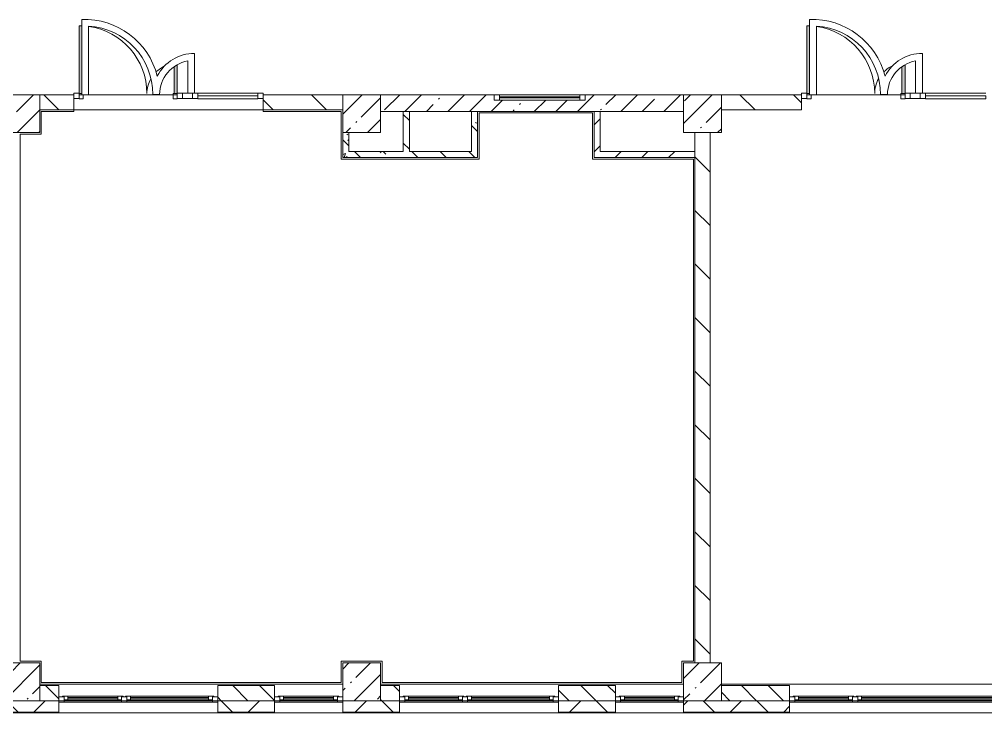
# Model space of a CAD drawing. Header units: millimetres. Extents: x -5507 to 191320, y -8553 to 29000.
# Drawn here: x 109980 to 122740, y -258 to 8895 of the extents above; entities that cross this region are included whole.
import ezdxf

# ---------------------------------------------------------------- set-up
doc = ezdxf.new("R2010")
doc.units = ezdxf.units.MM
for name, color, linetype, lineweight, true_color in [('A-DETL-GENF-6', 7, 'Continuous', 5, 0xaaaaaa), ('A-DOOR-1', 7, 'Continuous', 5, 0xaaaaaa), ('A-DOOR-2', 7, 'Continuous', 5, 0xe2e2e2), ('A-FLOR-2', 7, 'Continuous', 5, 0xaaaaaa), ('I-WALL-4', 7, 'Continuous', 5, 0x787878)]:
    doc.layers.add(name, color=color, linetype=linetype, lineweight=lineweight, true_color=true_color)
for name, color, linetype, lineweight in [('A-GLAZ-2', 7, 'Continuous', 5), ('A-GLAZ-CURT-1', 7, 'Continuous', 5), ('A-GLAZ-CWMG-1', 7, 'Continuous', 5), ('A-WALL', 7, 'Continuous', 9), ('A-WALL-4', 7, 'Continuous', 5), ('I-WALL-2', 7, 'Continuous', 5), ('S-COLS-2', 7, 'Continuous', 5)]:
    doc.layers.add(name, color=color, linetype=linetype, lineweight=lineweight)
pattern_1 = [(45, (62339.98059205906, 0), (-353.5533905932738, 353.5533905932738), []), (135, (62339.98059205906, 0), (-353.5533905932738, -353.5533905932737), [])]
pattern_2 = [(135, (62339.98059205906, 0), (-353.5533905932738, -353.5533905932737), [])]
pattern_3 = [(45, (62339.98059205906, 0), (-176.7766952966369, 176.7766952966369), [])]
pattern_4 = [(135, (62339.98059205906, 0), (-377.1707570849044, -377.1707570849044), [533.4, -88.9, 17.78, -88.9]), (135, (62339.98059205906, 376.936), (-377.1707570849044, -377.1707570849044), []), (49.99999999999999, (62339.98059205906, 0), (637.6445496317396, -55.7866012491894), [66.675, -733.425]), (355, (62339.98059205906, 0), (-123.3494052812125, 668.6992114200309), [53.34, -586.74]), (100.451, (62393.11759205906, -4.649), (514.2988465281414, 612.9079156658227), [56.665, -623.315]), (46.184, (62339.98059205906, 177.8), (948.7764464228744, -147.1496849238301), [100.012, -1100.137]), (96.63599999999998, (62419.04559205906, 165.538), (830.9090981729886, 865.9967942050081), [84.99799999999999, -934.9730000000001]), (351.184, (62339.98059205906, 177.8), (830.9176792580986, 865.9881767122087), [80.01, -880.11]), (21, (62428.88059205906, 133.35), (530.6506082914907, -357.9282728059785), [66.675, -733.425]), (326, (62428.88059205906, 133.35), (216.3079900246975, 644.6584867885285), [53.34, -586.74]), (71.45100000000001, (62473.10159205906, 103.523), (746.9595603724937, 286.7243132246218), [56.665, -623.315]), (37.50000000000001, (62339.98059205906, 0), (10.81053201150218, 295.9425806784625), [16.764, -562.864, 16.764, -578.866, -588.962]), (37.50000000000001, (62339.98059205906, 0), (10.81053201150218, 295.9425806784625), [-1175.258, 16.764, -572.198]), (7.499999999999999, (62339.98059205906, 0), (233.8691553773862, 350.6317535878175), [16.764, -322.834, 16.764, -549.529, -224.472]), (7.499999999999999, (62339.98059205906, 0), (233.8691553773862, 350.6317535878175), [-905.8910000000001, 16.764, -207.708]), (327.5, (62141.73359205906, 0), (474.5678190155741, -20.05130995225451), [16.764, -205.486, 16.764, -676.6560000000001, -920.115]), (327.5, (62141.73359205906, 0), (474.5678190155741, -20.05130995225451), [-915.67, 16.764, -903.3510000000001]), (317.5, (62052.83359205906, 0), (518.4521777352322, 88.99335749141707), [16.764, -272.161, 16.764, -443.7380000000001, -653.415]), (317.5, (62052.83359205906, 0), (518.4521777352322, 88.99335749141707), [-749.427, 16.764, -636.651])]

# ---------------------------------------------------------------- blocks, each defined once
blk = doc.blocks.new('BSC_Колонна _Прямоугольная - 500х500-V26-3_5_1_птичка')
at = {"layer": 'S-COLS-2'}
h = blk.add_hatch(dxfattribs=at)
h.set_pattern_fill('FP_43', color=256, style=0, pattern_type=2)
h.set_pattern_definition([(45, (-47660, -7650), (-285.1231318439457, 285.1231318439457), []), (45, (-47374.877, -7650), (-285.1231318439457, 285.1231318439457), [504.031, -100.806, 16.764, -84.042])])
h.paths.add_polyline_path([(250.0000000000645, -250.0000000000125), (250.0000000000645, 250.0000000000125), (-249.9999999999432, 250.0000000000125), (-249.9999999999432, -250.0000000000125), (-115.0255610798257, -250.0000000000125)])
for p, q in [((250.0000000000001, 250), (-250.0000000000001, 249.9999999999993)), ((-250.0000000000001, 249.9999999999993), (-249.9999999999954, -249.9999999999999)), ((249.9999999999998, -249.999999999992), (250.0000000000001, 250)), ((-249.9999999999954, -249.9999999999999), (249.9999999999998, -249.999999999992))]:
    blk.add_line(p, q, dxfattribs=at)
blk = doc.blocks.new('BSC_Колонна _Прямоугольная - 500х500-V27-3_5_1_птичка')
at = {"layer": 'S-COLS-2'}
h = blk.add_hatch(dxfattribs=at)
h.set_pattern_fill('FP_44', color=256, style=0, pattern_type=2)
h.set_pattern_definition([(45, (-52160, -7650), (-285.1231318439457, 285.1231318439457), []), (45, (-51874.877, -7650), (-285.1231318439457, 285.1231318439457), [504.031, -100.806, 16.764, -84.042])])
h.paths.add_polyline_path([(250.0000000000818, -250.0000000000125), (250.0000000000818, 250.0000000000125), (-249.9999999999432, 250.0000000000125), (-249.9999999999258, -250.0000000000125)])
for p, q in [((250.0000000000001, 250), (-250.0000000000001, 249.9999999999993)), ((-250.0000000000001, 249.9999999999993), (-249.9999999999954, -249.9999999999999)), ((249.9999999999998, -249.999999999992), (250.0000000000001, 250)), ((-249.9999999999954, -249.9999999999999), (249.9999999999998, -249.999999999992))]:
    blk.add_line(p, q, dxfattribs=at)
blk = doc.blocks.new('BSC_Колонна _Прямоугольная - 500х500-V33-3_5_1_птичка')
at = {"layer": 'S-COLS-2'}
h = blk.add_hatch(dxfattribs=at)
h.set_pattern_fill('FP_50', color=256, style=0, pattern_type=2)
h.set_pattern_definition([(45, (-47660, -150), (-285.1231318439457, 285.1231318439457), []), (45, (-47374.877, -150), (-285.1231318439457, 285.1231318439457), [504.031, -100.806, 16.764, -84.042])])
h.paths.add_polyline_path([(-249.9999999999432, -250.0000000000125), (250.0000000000471, -250.0000000000125), (250.0000000000471, 250.0000000000125), (-249.9999999999432, 250.0000000000125)])
for p, q in [((250.0000000000001, 250), (-250.0000000000001, 249.9999999999993)), ((-250.0000000000001, 249.9999999999993), (-249.9999999999954, -249.9999999999999)), ((249.9999999999998, -249.999999999992), (250.0000000000001, 250)), ((-249.9999999999954, -249.9999999999999), (249.9999999999998, -249.999999999992))]:
    blk.add_line(p, q, dxfattribs=at)
blk = doc.blocks.new('BSC_Колонна _Прямоугольная - 500х500-V34-3_5_1_птичка')
at = {"layer": 'S-COLS-2'}
h = blk.add_hatch(dxfattribs=at)
h.set_pattern_fill('FP_51', color=256, style=0, pattern_type=2)
h.set_pattern_definition([(45, (-52160, -150), (-285.1231318439457, 285.1231318439457), []), (45, (-51874.877, -150), (-285.1231318439457, 285.1231318439457), [504.031, -100.806, 16.764, -84.042])])
h.paths.add_polyline_path([(-249.9999999999258, -250.0000000000471), (250.0000000000818, -250.0000000000471), (250.0000000000818, 249.9999999999778), (-249.9999999999432, 249.9999999999778)])
for p, q in [((250.0000000000001, 250), (-250.0000000000001, 249.9999999999993)), ((-250.0000000000001, 249.9999999999993), (-249.9999999999954, -249.9999999999999)), ((249.9999999999998, -249.999999999992), (250.0000000000001, 250)), ((-249.9999999999954, -249.9999999999999), (249.9999999999998, -249.999999999992))]:
    blk.add_line(p, q, dxfattribs=at)
blk = doc.blocks.new('BSC_Колонна _Прямоугольная - 500х500-V47-3_5_1_птичка')
at = {"layer": 'S-COLS-2'}
h = blk.add_hatch(dxfattribs=at)
h.set_pattern_fill('FP_73', color=256, style=0, pattern_type=2)
h.set_pattern_definition([(45, (-56660, -150), (-285.1231318439457, 285.1231318439457), []), (45, (-56374.877, -150), (-285.1231318439457, 285.1231318439457), [504.031, -100.806, 16.764, -84.042])])
h.paths.add_polyline_path([(-249.9999999999258, -250.0000000000125), (250.0000000000645, -250.0000000000125), (250.0000000000645, 250.0000000000125), (-249.9999999999432, 250.0000000000125), (-249.9999999999432, 81.22104878600248)])
for p, q in [((250.0000000000001, 250), (-250.0000000000001, 249.9999999999993)), ((-250.0000000000001, 249.9999999999993), (-249.9999999999954, -249.9999999999999)), ((249.9999999999998, -249.999999999992), (250.0000000000001, 250)), ((-249.9999999999954, -249.9999999999999), (249.9999999999998, -249.999999999992))]:
    blk.add_line(p, q, dxfattribs=at)
blk = doc.blocks.new('BSC_Колонна _Прямоугольная - 500х500-V48-3_5_1_птичка')
at = {"layer": 'S-COLS-2'}
h = blk.add_hatch(dxfattribs=at)
h.set_pattern_fill('FP_74', color=256, style=0, pattern_type=2)
h.set_pattern_definition([(45, (-56660, -7650), (-285.1231318439457, 285.1231318439457), []), (45, (-56374.877, -7650), (-285.1231318439457, 285.1231318439457), [504.031, -100.806, 16.764, -84.042])])
h.paths.add_polyline_path([(-249.9999999999258, -250.0000000000125), (250.0000000000645, -250.0000000000125), (250.0000000000645, 249.9999999999778), (-249.9999999999432, 249.9999999999778)])
for p, q in [((250.0000000000001, 250), (-250.0000000000001, 249.9999999999993)), ((-250.0000000000001, 249.9999999999993), (-249.9999999999954, -249.9999999999999)), ((249.9999999999998, -249.999999999992), (250.0000000000001, 250)), ((-249.9999999999954, -249.9999999999999), (249.9999999999998, -249.999999999992))]:
    blk.add_line(p, q, dxfattribs=at)
blk = doc.blocks.new('120_Окно_СКБ_2Ст - 120_Окно_СКБ_2Ст 3100х2500 _мал_створка слева_ 2-22446355-3_5_1_птичка')
at = {"layer": 'A-GLAZ-2'}
for p, q in [((-1550.000000000005, -126.9999999999662), (-1550.000000000005, -56.99999999995605)), ((-1550.000000000005, -56.99999999995605), (-1479.999999999972, -56.99999999995618)), ((1549.999999999991, -56.99999999996092), (-1550.000000000006, -56.99999999995591)), ((-1479.999999999972, -126.9999999999663), (-1550.000000000005, -126.9999999999662)), ((-1549.999963410384, -126.999999999966), (-1499.999999999979, -126.9999999999661)), ((-1479.999999999979, -126.9999999999675), (-1499.999999999976, -126.9999999999675)), ((-1499.999999999976, -126.9999999999675), (-1499.999999999976, -136.999999999968)), ((-1479.999999999972, -56.99999999995618), (-1479.999999999972, -126.9999999999663)), ((650.0000000000198, -86.99999999997189), (-1479.999999999978, -86.99999999996503)), ((-1479.999999999978, -86.99999999996503), (-1479.999999999979, -126.9999999999675)), ((-1429.999999999976, -136.9999999999591), (-1429.999999999973, -86.9999999999651)), ((-1429.999999999974, -106.9999999999631), (600.0000000000288, -106.9999999999696)), ((600.0000000000288, -116.9999999999696), (-1429.999999999975, -116.999999999963)), ((600.0000000000285, -136.9999999999746), (600.0000000000284, -86.99999999997173)), ((650.0000000000249, -126.9999999999697), (650.0000000000249, -56.99999999995956)), ((650.0000000000249, -56.99999999995956), (720.0000000000246, -56.9999999999597)), ((650.0000000000196, -126.9999999999744), (650.0000000000198, -86.99999999997189)), ((720.0000000000246, -126.9999999999698), (650.0000000000249, -126.9999999999697)), ((670.0000000000283, -126.9999999999745), (650.0000000000196, -126.9999999999744)), ((670.0000000000101, -126.9999999999696), (700.000000000026, -126.9999999999697)), ((670.0000000000283, -136.999999999975), (670.0000000000283, -126.9999999999745)), ((720.0000000000267, -126.9999999999724), (700.0000000000305, -126.9999999999723)), ((700.0000000000305, -126.9999999999723), (700.0000000000305, -136.9999999999729)), ((720.0000000000246, -56.9999999999597), (720.0000000000246, -126.9999999999698)), ((1480.000000000027, -86.99999999997233), (720.000000000027, -86.9999999999699)), ((720.000000000027, -86.9999999999699), (720.0000000000267, -126.9999999999724)), ((770.0000000000308, -136.9999999999731), (770.0000000000314, -86.99999999997003)), ((770.0000000000313, -106.9999999999679), (1430.000000000035, -106.99999999997)), ((1430.000000000035, -116.9999999999699), (770.0000000000313, -116.9999999999678)), ((1430.000000000035, -136.9999999999752), (1430.000000000035, -86.99999999997216)), ((1480.00000000004, -126.9999999999711), (1480.00000000004, -56.99999999996092)), ((1480.00000000004, -56.99999999996092), (1549.999999999991, -56.99999999996106)), ((1480.000000000026, -126.9999999999748), (1480.000000000027, -86.99999999997233)), ((1549.999999999991, -126.9999999999712), (1480.00000000004, -126.9999999999711)), ((1500.000000000035, -126.9999999999749), (1480.000000000026, -126.9999999999748)), ((1500.000000000028, -126.9999999999709), (1549.999999999991, -126.999999999971)), ((1500.000000000035, -136.9999999999754), (1500.000000000035, -126.9999999999749)), ((1549.999999999991, -56.99999999996106), (1549.999999999991, -126.9999999999712)), ((-1499.999999999976, -136.999999999968), (670.0000000000283, -136.999999999975)), ((670.0000000000284, -136.9999999999753), (-1499.999999999976, -136.9999999999579)), ((700.0000000000305, -136.9999999999729), (1500.000000000035, -136.9999999999754)), ((1500.000000000035, -136.9999999999754), (700.0000000000304, -136.9999999999729))]:
    blk.add_line(p, q, dxfattribs=at)
blk = doc.blocks.new('120_Окно_СКБ_1Ст - 120_Окно_СКБ_1Ст 900х2500_h_-V58-3_5_1_птичка')
at = {"layer": 'A-GLAZ-2'}
for p, q in [((-450.0000000000072, -126.9999999999679), (-450.0000000000072, -56.9999999999578)), ((-450.0000000000072, -56.9999999999578), (-379.9999999999655, -56.99999999995794)), ((449.999999999992, -56.99999999995914), (-450.0000000000076, -56.99999999995769)), ((-379.9999999999655, -126.9999999999681), (-450.0000000000072, -126.9999999999679)), ((-449.999952348654, -126.9999999999679), (-400.0000000000016, -126.999999999968)), ((-380.0000000000108, -126.9999999999688), (-400.000000000007, -126.9999999999688)), ((-400.000000000007, -126.9999999999688), (-400.000000000007, -136.9999999999693)), ((-379.9999999999655, -56.99999999995794), (-379.9999999999655, -126.9999999999681)), ((379.999999999989, -86.99999999996878), (-380.0000000000107, -86.99999999996635)), ((-380.0000000000107, -86.99999999996635), (-380.0000000000108, -126.9999999999688)), ((-330.0000000000068, -136.9999999999696), (-330.0000000000063, -86.9999999999665)), ((-330.0000000000065, -106.9999999999643), (329.9999999999974, -106.9999999999664)), ((329.9999999999974, -116.9999999999664), (-330.0000000000065, -116.9999999999643)), ((329.9999999999974, -136.9999999999717), (329.9999999999976, -86.99999999996864)), ((380.000000000048, -126.9999999999693), (380.000000000048, -56.99999999995916)), ((380.000000000048, -56.99999999995916), (449.9999999999924, -56.99999999995929)), ((379.9999999999889, -126.9999999999713), (379.999999999989, -86.99999999996878)), ((449.9999999999924, -126.9999999999694), (380.000000000048, -126.9999999999693)), ((399.999999999997, -126.9999999999714), (379.9999999999889, -126.9999999999713)), ((400.0000000000073, -126.9999999999692), (449.999999999992, -126.9999999999693)), ((399.999999999997, -136.9999999999719), (399.999999999997, -126.9999999999714)), ((449.9999999999924, -56.99999999995929), (449.9999999999924, -126.9999999999694)), ((-400.000000000007, -136.9999999999693), (399.999999999997, -136.9999999999719)), ((399.999999999997, -136.9999999999719), (-400.000000000007, -136.9999999999693))]:
    blk.add_line(p, q, dxfattribs=at)
blk = doc.blocks.new('120_Окно_СКБ_2Ст - 120_Окно_СКБ_2Ст 2100х2400 _мал створка справа_-V55-3_5_1_птичка')
at = {"layer": 'A-GLAZ-2'}
for p, q in [((-1050.000000000006, -126.999999999967), (-1050.000000000006, -56.99999999995686)), ((-1050.000000000006, -56.99999999995686), (-979.999999999972, -56.99999999995699)), ((1049.999999999991, -56.9999999999601), (-1050.000000000006, -56.99999999995672)), ((-979.999999999972, -126.9999999999671), (-1050.000000000006, -126.999999999967)), ((-1050.000000000006, -126.9999999999668), (-999.9999999999792, -126.9999999999669)), ((-979.9999999999797, -126.9999999999675), (-999.9999999999761, -126.9999999999674)), ((-999.9999999999761, -126.9999999999674), (-999.9999999999762, -136.9999999999679)), ((-979.999999999972, -56.99999999995699), (-979.999999999972, -126.9999999999671)), ((150.0000000000198, -86.99999999996864), (-979.9999999999795, -86.999999999965)), ((-979.9999999999795, -86.999999999965), (-979.9999999999797, -126.9999999999675)), ((-929.9999999999758, -136.9999999999682), (-929.9999999999752, -86.99999999996517)), ((-929.9999999999753, -106.999999999963), (100.0000000000284, -106.9999999999663)), ((100.0000000000283, -116.9999999999663), (-929.9999999999757, -116.9999999999629)), ((100.0000000000283, -136.9999999999715), (100.0000000000284, -86.99999999996848)), ((150.0000000000245, -126.999999999969), (150.0000000000245, -56.99999999995882)), ((150.0000000000245, -56.99999999995882), (220.0000000000244, -56.99999999995889)), ((150.0000000000196, -126.9999999999712), (150.0000000000198, -86.99999999996864)), ((220.0000000000244, -126.999999999969), (150.0000000000245, -126.999999999969)), ((170.0000000000281, -126.9999999999712), (150.0000000000196, -126.9999999999712)), ((170.0000000000304, -126.9999999999688), (200.0000000000252, -126.9999999999688)), ((170.0000000000281, -136.9999999999717), (170.0000000000281, -126.9999999999712)), ((220.0000000000265, -126.9999999999708), (200.0000000000303, -126.9999999999707)), ((200.0000000000303, -126.9999999999707), (200.0000000000302, -136.9999999999712)), ((220.0000000000244, -56.99999999995889), (220.0000000000244, -126.999999999969)), ((980.0000000000263, -86.99999999997071), (220.0000000000266, -86.99999999996828)), ((220.0000000000266, -86.99999999996828), (220.0000000000265, -126.9999999999708)), ((270.0000000000305, -136.9999999999715), (270.000000000031, -86.99999999996842)), ((270.0000000000308, -106.9999999999662), (930.0000000000348, -106.9999999999684)), ((930.0000000000348, -116.9999999999683), (270.0000000000308, -116.9999999999662)), ((930.0000000000348, -136.9999999999736), (930.0000000000349, -86.99999999997056)), ((980.0000000000405, -126.9999999999702), (980.0000000000405, -56.9999999999601)), ((980.0000000000405, -56.9999999999601), (1049.999999999992, -56.99999999996024)), ((980.0000000000261, -126.9999999999732), (980.0000000000263, -86.99999999997071)), ((1049.999999999992, -126.9999999999704), (980.0000000000405, -126.9999999999702)), ((1000.000000000034, -126.9999999999733), (980.0000000000261, -126.9999999999732)), ((1000.000000000028, -126.9999999999701), (1049.999999999991, -126.9999999999702)), ((1000.000000000034, -136.9999999999738), (1000.000000000034, -126.9999999999733)), ((1049.999999999992, -56.99999999996024), (1049.999999999992, -126.9999999999704)), ((-999.9999999999761, -136.9999999999679), (170.0000000000281, -136.9999999999717)), ((170.0000000000281, -136.9999999999718), (-999.9999999999761, -136.999999999968)), ((200.0000000000302, -136.9999999999712), (1000.000000000034, -136.9999999999738)), ((1000.000000000034, -136.9999999999738), (200.0000000000302, -136.9999999999712))]:
    blk.add_line(p, q, dxfattribs=at)
blk = doc.blocks.new('120_Окно_СКБ_1Ст - 120_Окно_СКБ_1Ст 900х2500_h_-V105-3_5_1_птичка')
at = {"layer": 'A-GLAZ-2'}
for p, q in [((-450.0000000000072, -126.9999999999679), (-450.0000000000072, -56.9999999999578)), ((-450.0000000000072, -56.9999999999578), (-379.9999999999655, -56.99999999995794)), ((449.999999999992, -56.99999999995914), (-450.0000000000076, -56.99999999995769)), ((-379.9999999999655, -126.9999999999681), (-450.0000000000072, -126.9999999999679)), ((-449.9999634102161, -126.9999999999679), (-400.0000000000023, -126.999999999968)), ((-380.0000000000108, -126.9999999999688), (-400.000000000007, -126.9999999999688)), ((-400.000000000007, -126.9999999999688), (-400.000000000007, -136.9999999999693)), ((-379.9999999999655, -56.99999999995794), (-379.9999999999655, -126.9999999999681)), ((379.999999999989, -86.99999999996878), (-380.0000000000107, -86.99999999996635)), ((-380.0000000000107, -86.99999999996635), (-380.0000000000108, -126.9999999999688)), ((-330.0000000000068, -136.9999999999696), (-330.0000000000063, -86.9999999999665)), ((-330.0000000000065, -106.9999999999643), (329.9999999999974, -106.9999999999664)), ((329.9999999999974, -116.9999999999664), (-330.0000000000065, -116.9999999999643)), ((329.9999999999974, -136.9999999999717), (329.9999999999976, -86.99999999996864)), ((380.000000000048, -126.9999999999693), (380.000000000048, -56.99999999995916)), ((380.000000000048, -56.99999999995916), (449.9999999999924, -56.99999999995929)), ((379.9999999999889, -126.9999999999713), (379.999999999989, -86.99999999996878)), ((449.9999999999924, -126.9999999999694), (380.000000000048, -126.9999999999693)), ((399.999999999997, -126.9999999999714), (379.9999999999889, -126.9999999999713)), ((399.9999999999974, -126.9999999999692), (449.999999999992, -126.9999999999693)), ((399.999999999997, -136.9999999999719), (399.999999999997, -126.9999999999714)), ((449.9999999999924, -56.99999999995929), (449.9999999999924, -126.9999999999694)), ((-400.000000000007, -136.9999999999693), (399.999999999997, -136.9999999999719)), ((399.999999999997, -136.9999999999719), (-400.000000000007, -136.9999999999693))]:
    blk.add_line(p, q, dxfattribs=at)
blk = doc.blocks.new('Прямоугольный импост - 50 x 70 мм-V159-3_5_1_птичка')
at = {"layer": 'A-GLAZ-CWMG-1'}
for p, q in [((-70.0000000000014, 34.99999999999962), (0, 34.99999999999962)), ((-70.0000000000014, -34.99999999999962), (-70.0000000000014, 34.99999999999962)), ((0, 34.99999999999962), (0, -34.99999999999962)), ((0, -34.99999999999962), (-70.0000000000014, -34.99999999999962))]:
    blk.add_line(p, q, dxfattribs=at)
blk = doc.blocks.new('Дверь_Витражная_остекление_ - ДВН_ДАО_Главный вход_1200 в свету-V160-3_5_1_птичка')
at = {"layer": 'A-DOOR-2'}
for points in [[(-647.4999999999308, 30.00000000002783), (-613.4883955160448, 35.00000000000937), (-613.4883955160448, 924.9999999999803), (-647.499999999948, 921.751879755593), (-647.499999999948, 35.00000000000937)], [(607.5000000000438, 29.99999999999318), (647.5000000000347, 35.00000000000937), (647.5000000000347, 410.4748570641116), (607.5000000000265, 378.3769550022236), (607.5000000000265, 35.00000000000937)]]:
    blk.add_hatch(color=256, dxfattribs=at).paths.add_polyline_path(points)
at = {"layer": 'A-DETL-GENF-6'}
for p, q in [((-613.4883955160933, 924.9999999999727), (-647.4999999999917, 924.9999999999728)), ((-647.4999999999917, 924.9999999999728), (-647.4999999999932, 34.99999999997566)), ((607.4999999999853, 385.0520140507762), (607.499999999986, 29.99999999999379)), ((647.499999999986, 35.00000000001766), (647.4999999999853, 410.4748570641235)), ((-647.4999999999932, 29.99999999999403), (-613.4883955160842, 29.99999999999397)), ((-613.488395516089, 29.99999999999399), (-647.499999999993, 29.99999999999397)), ((-592.499999999993, -40.000000000006), (-592.499999999993, 14.99999999904104)), ((592.499999999986, -40.00000000000602), (592.499999999986, 29.99999999999399)), ((592.499999999986, 29.99999999999398), (647.499999999986, 29.99999999999398)), ((607.499999999986, 29.99999999999376), (647.499999999986, 29.99999999999384)), ((-647.499999999993, -40.00000000000602), (-592.4999999999928, -40.000000000006)), ((647.499999999986, -40.00000000000602), (592.499999999986, -40.00000000000602))]:
    blk.add_line(p, q, dxfattribs=at)
at = {"layer": 'A-DOOR-1'}
for p, q in [((-647.4999999999898, 924.9999999999732), (-647.499999999993, 34.9999999999758)), ((647.4999999999848, 410.4748570641238), (647.499999999986, 35.00000000001776))]:
    blk.add_line(p, q, dxfattribs=at)
for centre, radius, start, end in [((-647.4999999999931, 29.99999999999402), 894.9999999999797, 87.78642507887452, 89.99999999999984), ((-647.4999999999931, 29.99999999999402), 894.9999999999791, 359.9999999999996, 81.92896125367899), ((647.4999999999861, 29.99999999999401), 400.0000000000003, 117.1205729378503, 134.5388547823205), ((647.4999999999861, 29.99999999999401), 400.0000000000005, 151.2129731264959, 179.9999999999997)]:
    blk.add_arc(centre, radius, start, end, dxfattribs=at)
blk = doc.blocks.new('Системная панель - Стемалит - 40мм-V161-3_5_1_птичка')
at = {"layer": 'A-GLAZ-CURT-1'}
for p, q in [((65.00000000000254, 34.99999999999962), (-65.00000000000254, 34.99999999999962)), ((-65.00000000000254, 34.99999999999962), (-65.00000000000254, -34.99999999999962)), ((65.00000000000254, -34.99999999999962), (65.00000000000254, 34.99999999999962)), ((-65.00000000000254, -34.99999999999962), (65.00000000000254, -34.99999999999962))]:
    blk.add_line(p, q, dxfattribs=at)
blk = doc.blocks.new('Прямоугольный импост - 50 x 70 мм-V162-3_5_1_птичка')
at = {"layer": 'A-GLAZ-CWMG-1'}
for p, q in [((-35.0000000000007, 34.99999999999962), (35.0000000000007, 34.99999999999962)), ((-35.0000000000007, -34.99999999999962), (-35.0000000000007, 34.99999999999962)), ((35.0000000000007, 34.99999999999962), (35.0000000000007, -34.99999999999962)), ((35.0000000000007, -34.99999999999962), (-35.0000000000007, -34.99999999999962))]:
    blk.add_line(p, q, dxfattribs=at)
blk = doc.blocks.new('Прямоугольный импост - 50 x 70 мм-V163-3_5_1_птичка')
at = {"layer": 'A-GLAZ-CWMG-1'}
for p, q in [((0, 34.99999999999962), (-70.0000000000014, 34.99999999999962)), ((-70.0000000000014, 34.99999999999962), (-70.0000000000014, -34.99999999999962)), ((0, -34.99999999999962), (0, 34.99999999999962)), ((-70.0000000000014, -34.99999999999962), (0, -34.99999999999962))]:
    blk.add_line(p, q, dxfattribs=at)
blk = doc.blocks.new('Системная панель - Стекло - 40мм-V167-3_5_1_птичка')
at = {"layer": 'A-GLAZ-CURT-1'}
for p, q in [((397.5000000000049, 0), (-397.5000000000049, 0)), ((-397.5000000000049, 0), (-397.5000000000049, -39.99999999999957)), ((397.5000000000049, -39.99999999999957), (397.5000000000049, 0)), ((-397.5000000000049, -39.99999999999957), (397.5000000000049, -39.99999999999957))]:
    blk.add_line(p, q, dxfattribs=at)
blk = doc.blocks.new('Прямоугольный импост - 50 x 70 мм-V165-3_5_1_птичка')
at = {"layer": 'A-GLAZ-CWMG-1'}
for p, q in [((-35.0000000000007, 34.99999999999962), (35.0000000000007, 34.99999999999962)), ((-35.0000000000007, -34.99999999999962), (-35.0000000000007, 34.99999999999962)), ((35.0000000000007, 34.99999999999962), (35.0000000000007, -34.99999999999962)), ((35.0000000000007, -34.99999999999962), (-35.0000000000007, -34.99999999999962))]:
    blk.add_line(p, q, dxfattribs=at)
blk = doc.blocks.new('Прямоугольный импост - 50 x 70 мм-V166-3_5_1_птичка')
at = {"layer": 'A-GLAZ-CWMG-1'}
blk.add_line((42059.99998117722, 7920.00000533465), (41264.99998117721, 7920.000005334658), dxfattribs=at)
blk = doc.blocks.new('Дверь_Витражная_остекление_ - ДВН_ДАО_Главный вход_1200 в свету-V168-3_5_1_птичка')
at = {"layer": 'A-DOOR-2'}
for points in [[(-647.4999999999135, 29.99999999999318), (-613.4883955160102, 35.00000000000937), (-613.4883955160102, 924.9999999999457), (-647.4999999998961, 921.0285123780409), (-647.4999999999308, 35.00000000000937)], [(607.5000000000784, 29.99999999995853), (647.5000000000693, 34.99999999997472), (647.5000000000693, 409.7514896865595), (607.5000000000612, 377.6535876246715), (607.5000000000612, 34.99999999997472)]]:
    blk.add_hatch(color=256, dxfattribs=at).paths.add_polyline_path(points)
at = {"layer": 'A-DETL-GENF-6'}
for p, q in [((-613.4883955160933, 924.9999999999727), (-647.4999999999917, 924.9999999999728)), ((-647.4999999999917, 924.9999999999728), (-647.4999999999932, 35.00000000001803)), ((607.4999999999853, 384.3286466732515), (607.499999999986, 29.99999999999379)), ((647.499999999986, 35.00000000001766), (647.4999999999853, 409.7514896865987)), ((-647.4999999999932, 29.99999999999403), (-613.4883955160736, 29.99999999999397)), ((-613.4883955160784, 29.99999999999399), (-647.499999999993, 29.99999999999397)), ((-592.499999999993, -40.000000000006), (-592.499999999993, 14.27663262147435)), ((592.499999999986, -40.00000000000602), (592.499999999986, 29.99999999999399)), ((592.499999999986, 29.99999999999398), (647.499999999986, 29.99999999999398)), ((607.499999999986, 29.99999999999376), (647.499999999986, 29.99999999999384)), ((-647.499999999993, -40.00000000000602), (-592.4999999999928, -40.000000000006)), ((647.499999999986, -40.00000000000602), (592.499999999986, -40.00000000000602))]:
    blk.add_line(p, q, dxfattribs=at)
at = {"layer": 'A-DOOR-1'}
for p, q in [((-647.4999999999898, 924.9999999999732), (-647.499999999993, 35.00000000001817)), ((647.4999999999848, 409.7514896865991), (647.499999999986, 35.00000000001776))]:
    blk.add_line(p, q, dxfattribs=at)
for centre, radius, start, end in [((-647.4999999999931, 29.99999999999402), 894.9999999999797, 87.78642507887444, 89.99999999999984), ((-647.4999999999931, 29.99999999999402), 894.9999999999791, 359.9999999999996, 81.92896125367866), ((647.4999999999861, 29.99999999999401), 400.0000000000005, 116.900861470392, 134.5716358947015), ((647.4999999999861, 29.99999999999401), 400.0000000000005, 151.2391021069188, 179.9999999999997)]:
    blk.add_arc(centre, radius, start, end, dxfattribs=at)
blk = doc.blocks.new('Системная панель - Стекло - 40мм-V169-3_5_1_птичка')
at = {"layer": 'A-GLAZ-CURT-1'}
h = blk.add_hatch(dxfattribs=at)
h.set_pattern_fill('FP_153', color=256, style=0, pattern_type=2)
h.set_pattern_definition([(45, (-60502.5, -7385.723000000001), (-1414.213562373095, 1414.213562373095), [1000, -3000]), (45, (-61502.5, -7885.723000000001), (-1414.213562373095, 1414.213562373095), [3000, -1000]), (45, (-59502.5, -8385.723), (-1414.213562373095, 1414.213562373095), [1000, -3000])])
h.paths.add_polyline_path([(397.5000000001089, -39.99999999999091), (397.5000000001089, 3.465174813754857e-11), (-397.4999999999183, 0), (-397.4999999999183, -39.99999999999091), (-339.122520196342, -39.99999999999091)])
for p, q in [((397.5000000000049, 0), (-397.5000000000049, 0)), ((-397.5000000000049, 0), (-397.5000000000049, -39.99999999999957)), ((397.5000000000049, -39.99999999999957), (397.5000000000049, 0)), ((-397.5000000000049, -39.99999999999957), (397.5000000000049, -39.99999999999957))]:
    blk.add_line(p, q, dxfattribs=at)
blk = doc.blocks.new('120_Окно_СКБ_1Ст - 120_Окно_СКБ_1Ст 400х1200 EI30-V172-3_5_1_птичка')
at = {"layer": 'A-GLAZ-2'}
for p, q in [((-600.0000000000073, 40.00000000095767), (-600.0000000000073, 110.0000000009678)), ((-600.0000000000073, 110.0000000009678), (-529.9999999999654, 110.0000000009677)), ((599.9999999999919, 110.000000000966), (-600.0000000000076, 110.0000000009679)), ((-529.9999999999654, 40.00000000095757), (-600.0000000000073, 40.00000000095767)), ((-600.0000000000076, 40.00000000095777), (599.9999999999919, 40.00000000095583)), ((-529.9999999999654, 110.0000000009677), (-529.9999999999654, 40.00000000095757)), ((529.9999999999892, 80.00000000095692), (-530.0000000000099, 80.00000000096034)), ((529.9999999999892, 70.00000000095696), (-530.0000000000099, 70.00000000096038)), ((530.0000000000479, 40.00000000095588), (530.0000000000479, 110.000000000966)), ((530.0000000000479, 110.000000000966), (599.9999999999923, 110.0000000009659)), ((599.9999999999923, 40.00000000095577), (530.0000000000479, 40.00000000095588)), ((599.9999999999923, 110.0000000009659), (599.9999999999923, 40.00000000095577))]:
    blk.add_line(p, q, dxfattribs=at)

msp = doc.modelspace()

# ---------------------------------------------------------------- hatches: boundary and pattern name
at = {"layer": 'A-WALL-4'}
h = msp.add_hatch(dxfattribs=at)
h.set_pattern_fill('FP_64', color=256, style=0, pattern_type=2)
h.set_pattern_definition([(135, (62339.98059205906, 0), (-176.7766952966369, -176.7766952966369), [])])
h.paths.add_polyline_path([(127596.4671173439, -100.0000000018485), (127749.9805732364, -100.0000000018485), (127749.9805732364, 99.99999999814072), (127499.9805740637, 99.99999999814072), (127499.9805740637, -100.0000000018485)])
h.paths.add_polyline_path([(120149.980609826, -100.0000000018485), (120149.980609826, 99.99999999817537), (119249.9805732363, 99.99999999817537), (119249.9805732363, -100.0000000018485)])
h.paths.add_polyline_path([(123749.9805732364, -100.0000000018485), (123949.9806098261, -100.0000000018485), (123949.9806098261, 99.99999999817537), (123749.9805732364, 99.99999999817537), (123749.9805732364, 42.85713240110672)])
h.paths.add_polyline_path([(126049.980609826, -100.0000000018485), (126599.9805740637, -100.0000000018485), (126599.9805740637, 99.99999999814072), (126049.980609826, 99.99999999814072)])
h.paths.add_polyline_path([(113349.9806098261, -100.0000000018138), (113349.9806098261, 99.99999999817537), (112599.9806075135, 99.99999999817537), (112599.9806075135, -100.0000000018138)])
h.paths.add_polyline_path([(110249.9805705678, -100.0000000018138), (110499.9806075134, -100.0000000018138), (110499.9806075134, 99.99999999821003), (110249.9805705678, 99.99999999821003), (110249.9805705678, 5.66035737233251)])
h.paths.add_polyline_path([(106156.2157041784, -100.0000000018138), (106649.9805884503, -100.0000000018138), (106649.9805884503, 99.99999999821003), (105749.9805732363, 99.99999999821003), (105749.9805732363, -100.0000000018138)])
h.paths.add_polyline_path([(114749.9805732363, -100.0000000018138), (114999.9806208877, -100.0000000018138), (114999.9806208877, 99.99999999817537), (114749.9805732363, 99.99999999817537), (114749.9805732363, 33.33332160776327)])
h.paths.add_polyline_path([(117099.9806208877, -100.0000000018138), (117849.9806208877, -100.0000000018138), (117849.9806208877, 99.99999999817537), (117099.9806208877, 99.99999999817537)])
h.paths.add_polyline_path([(100829.9805709237, -100.0000000017445), (100879.980488426, -100.0000000017445), (100879.980488426, 99.99999999821003), (100829.9805709237, 99.99999999821003)])
h.paths.add_polyline_path([(103479.980483562, -100.0000000017445), (104099.9805732364, -100.0000000017445), (104099.9805732364, 99.99999999821003), (103479.980483562, 99.99999999821003)])
h.paths.add_polyline_path([(104999.9805732364, -100.0000000017445), (105249.9805732363, -100.0000000017445), (105249.9805732363, 99.99999999821003), (104999.9805732364, 99.99999999821003)])
h = msp.add_hatch(dxfattribs=at)
h.set_pattern_fill('FP_66', color=256, style=0, pattern_type=2)
h.set_pattern_definition(pattern_1)
h.paths.add_polyline_path([(117099.9806208877, -250.000000001849), (117849.9806208877, -250.000000001849), (117849.9806208877, -100.0000000018485), (117099.9806208877, -100.0000000018485)])
h.paths.add_polyline_path([(118967.0702369958, -250.000000001849), (118967.0702369958, -100.0000000018485), (118749.9806208877, -100.0000000018485), (118749.9806208877, -250.000000001849)])
h.paths.add_polyline_path([(114545.8793006345, -250.000000001849), (114999.9806208877, -250.000000001849), (114999.9806208877, -100.0000000018138), (114249.9806098261, -100.0000000018138), (114249.9806098261, -250.000000001849)])
h.paths.add_polyline_path([(103479.980483562, -250.0000000017797), (104099.9805732364, -250.0000000017797), (104099.9805732364, -100.0000000018138), (103479.980483562, -100.0000000018138)])
h.paths.add_polyline_path([(104999.9805732364, -250.0000000017797), (106649.9805884503, -250.0000000017797), (106649.9805884503, -100.0000000018138), (104999.9805732364, -100.0000000018138)])
h.paths.add_polyline_path([(109749.9805884503, -250.0000000017797), (110499.9806075135, -250.0000000017797), (110499.9806075134, -100.0000000018138), (109749.9805884503, -100.0000000018138)])
h.paths.add_polyline_path([(101379.980483562, -250.0000000017797), (101379.980483562, -100.0000000017445), (100649.980557702, -100.0000000017445), (100649.980557702, -250.0000000017451)])
h.paths.add_polyline_path([(113349.9806098261, -250.0000000017797), (113349.9806098261, -100.0000000018138), (112599.9806075135, -100.0000000018138), (112599.9806075135, -250.0000000017797)])
h = msp.add_hatch(dxfattribs=at)
h.set_pattern_fill('FP_66', color=256, style=0, pattern_type=2)
h.set_pattern_definition(pattern_1)
h.paths.add_polyline_path([(128249.9806369624, -250.0000000018837), (128499.9806437822, -250.0000000018837), (128499.9806437822, -100.0000000018831), (127499.9805740637, -100.0000000018485), (127499.9805740637, -250.0000000018837), (127749.9806369623, -250.0000000018837)])
h.paths.add_polyline_path([(138039.9805850368, -250.0000000018837), (138039.9805850368, -100.0000000018831), (133899.9805777437, -100.0000000018831), (133899.9805777437, -250.0000000018837), (137850.5004019014, -250.0000000018837)])
h.paths.add_polyline_path([(129399.9806437822, -250.0000000018837), (132999.9805777437, -250.0000000018837), (132999.9805777437, -100.0000000018831), (129399.9806437822, -100.0000000018831)])
h.paths.add_polyline_path([(119249.9805732363, -250.000000001849), (120149.980609826, -250.000000001849), (120149.980609826, -100.0000000018485), (118967.0702369958, -100.0000000018485), (118967.0702369958, -250.000000001849), (119206.8035208879, -250.000000001849)])
h.paths.add_polyline_path([(126599.9805740637, -250.000000001849), (126599.9805740637, -100.0000000018485), (126049.980609826, -100.0000000018485), (126049.980609826, -250.000000001849)])
h.paths.add_polyline_path([(123949.980609826, -250.000000001849), (123949.9806098261, -100.0000000018485), (123249.980609826, -100.0000000018485), (123249.980609826, -250.000000001849), (123867.7277411413, -250.000000001849)])
at = {"layer": 'I-WALL-2'}
h = msp.add_hatch(dxfattribs=at)
h.set_pattern_fill('FP_65', color=256, style=0, pattern_type=2)
h.set_pattern_definition(pattern_2)
h.paths.add_polyline_path([(113613.6944565838, 7700.000005334618), (114249.9805732363, 7700.000005334618), (114249.9805732363, 7900.000005334643), (113199.980641461, 7900.000005334643), (113199.980641461, 7700.000005334618)])
h.paths.add_polyline_path([(110699.980641461, 7700.000005334653), (110699.980641461, 7900.000005334643), (110249.980641461, 7900.000005334643), (110249.980641461, 7700.000005334653)])
h = msp.add_hatch(dxfattribs=at)
h.set_pattern_fill('FP_62', color=256, style=0, pattern_type=2)
h.set_pattern_definition([(45, (62339.98059205906, 0), (-285.1231318439457, 285.1231318439457), []), (45, (62625.10359205906, 0), (-285.1231318439457, 285.1231318439457), [504.031, -100.806, 16.764, -84.042])])
h.paths.add_polyline_path([(118749.9805732363, 7680.000005334588), (118749.9805732363, 7900.000005334573), (117449.9805732364, 7900.000005334573), (117449.9805732364, 7830.00000533556), (116249.9805732364, 7830.00000533556), (116249.9805732364, 7900.000005334643), (114749.9805732363, 7900.000005334643), (114749.9805732363, 7680.000005334623), (117649.9805732363, 7680.000005334588)])
h = msp.add_hatch(dxfattribs=at)
h.set_pattern_fill('FP_65', color=256, style=0, pattern_type=2)
h.set_pattern_definition(pattern_2)
h.paths.add_polyline_path([(122935.5428970906, 7700.000005334549), (123249.9805732364, 7700.000005334549), (123249.9805732364, 7900.000005334573), (122809.9805732363, 7900.000005334573), (122809.9805732363, 7700.000005334549)])
h.paths.add_polyline_path([(120309.9805732363, 7700.000005334549), (120309.9805732363, 7900.000005334573), (119249.9805732363, 7900.000005334573), (119249.9805732363, 7700.000005334618)])
h = msp.add_hatch(dxfattribs=at)
h.set_pattern_fill('FP_67', color=256, style=0, pattern_type=2)
h.set_pattern_definition(pattern_3)
h.paths.add_polyline_path([(117649.9805732363, 7070.000005334623), (117649.9805732363, 7680.000005334588), (117569.9805732363, 7680.000005334588), (117569.9805732363, 7070.000005334623)])
h = msp.add_hatch(dxfattribs=at)
h.set_pattern_fill('FP_65', color=256, style=0, pattern_type=2)
h.set_pattern_definition(pattern_2)
h.paths.add_polyline_path([(118900.6936934113, 399.9999999981765), (119100.6936934114, 399.9999999981765), (119100.6936934114, 7400.000005334618), (118900.6936934114, 7400.000005334618), (118900.6936934113, 809.6868120939909)])
h = msp.add_hatch(dxfattribs=at)
h.set_pattern_fill('FP_67', color=256, style=0, pattern_type=2)
h.set_pattern_definition(pattern_3)
h.paths.add_polyline_path([(118900.6936934114, 7070.000005334623), (118900.6936934114, 7150.000005334605), (117649.9805732363, 7150.000005334605), (117649.9805732363, 7070.000005334623)])
at = {"layer": 'I-WALL-4'}
h = msp.add_hatch(dxfattribs=at)
h.set_pattern_fill('FP_72', color=256, style=0, pattern_type=2)
h.set_pattern_definition(pattern_4)
h.paths.add_polyline_path([(115129.9805732355, 7150.000005334605), (115129.9805732355, 7680.000005334588), (115049.9805732355, 7680.000005334588), (115049.9805732355, 7150.000005334605)])
h = msp.add_hatch(dxfattribs=at)
h.set_pattern_fill('FP_72', color=256, style=0, pattern_type=2)
h.set_pattern_definition(pattern_4)
h.paths.add_polyline_path([(116029.9805732356, 7150.000005334605), (116029.9805732356, 7680.000005334588), (115949.9805732356, 7680.000005334588), (115949.9805732356, 7150.000005334605)])
h = msp.add_hatch(dxfattribs=at)
h.set_pattern_fill('FP_72', color=256, style=0, pattern_type=2)
h.set_pattern_definition(pattern_4)
h.paths.add_polyline_path([(114329.9805732363, 7150.000005334605), (114329.9805732363, 7400.000005334618), (114249.9805732363, 7400.000005334618), (114249.9805732363, 7150.000005334605)])
h = msp.add_hatch(dxfattribs=at)
h.set_pattern_fill('FP_72', color=256, style=0, pattern_type=2)
h.set_pattern_definition(pattern_4)
h.paths.add_polyline_path([(115478.0641446852, 7070.000005334623), (116029.9805732356, 7070.000005334623), (116029.9805732356, 7150.000005334605), (114249.9805732363, 7150.000005334605), (114249.9805732363, 7070.000005334623)])

# ---------------------------------------------------------------- linework, layer by layer
at = {"layer": 'A-FLOR-2'}
for p, q in [((110803.9922459449, 8894.430841774023), (110803.9922459449, 7900.000005333697)), ((110893.9922459449, 7900.000005333697), (110893.9922459449, 8806.751885090238)), ((120413.9921777202, 8894.430841773992), (120413.9921777202, 7900.000005333667)), ((120503.9921777202, 7900.000005333667), (120503.9921777202, 8806.751885090207)), ((112294.1420833462, 7920.000005334636), (112294.1420833462, 8443.94830281391)), ((121904.1420151215, 7920.723372712173), (121904.1420151215, 8443.948302813878)), ((112204.1420833462, 8346.441211179166), (112204.1420833462, 7920.000005334637)), ((121814.1420151215, 8346.441211179137), (121814.1420151215, 7920.723372712174)), ((110803.9922459449, 7900.000005333697), (110893.9922459449, 7900.000005333697)), ((111742.6330589203, 7903.500005333668), (111832.6555744313, 7903.500005333662)), ((120413.9921777202, 7900.000005334583), (120379.9805732363, 7900.000005334583)), ((120413.9921777202, 7900.000005333667), (120503.9921777202, 7900.000005333667)), ((121674.9805732362, 7900.000005334578), (120503.9921777202, 7900.000005334582)), ((121352.6329906957, 7903.500005333638), (121442.6555062066, 7903.500005333632)), ((110699.980641461, 7680.000005334628), (110269.980641461, 7680.000005334629)), ((110269.980641461, 7680.000005334629), (110269.980641461, 7380.000005334628)), ((110699.980641461, 7700.00000533464), (110699.980641461, 7680.000005334628)), ((113199.980641461, 7680.00000533462), (113199.980641461, 7700.000005334589)), ((114229.9805732363, 7680.000005334617), (113199.980641461, 7680.00000533462)), ((114229.9805732363, 7050.000005334616), (114229.9805732363, 7680.000005334617)), ((117549.9805732363, 7660.000005334607), (116049.9805732355, 7660.00000533461)), ((116049.9805732355, 7660.00000533461), (116049.9805732355, 7050.00000533461)), ((117549.9805732363, 7050.000005334592), (117549.9805732363, 7660.000005334607)), ((110269.980641461, 7380.000005334628), (109989.980641461, 7380.000005334629)), ((109989.980641461, 7380.000005334629), (109989.9806414609, 419.9999999982163)), ((116049.9805732355, 7050.00000533461), (114229.9805732363, 7050.000005334616)), ((118880.6936934113, 7050.000005334588), (117549.9805732363, 7050.000005334592)), ((118880.6936934113, 419.9999999981882), (118880.6936934113, 7050.000005334588)), ((109989.9806414609, 419.9999999982163), (110269.9805705678, 419.9999999982152)), ((110269.9805705678, 419.9999999982152), (110269.9805705678, 139.9999999982161)), ((114229.9806098261, 139.9999999982031), (114229.9806098261, 419.9999999981936)), ((114229.9806098261, 419.9999999981936), (114769.9805732363, 419.9999999981914)), ((114769.9805732363, 419.9999999981914), (114769.9805732363, 139.9999999982009)), ((118729.9806208876, 139.9999999981879), (118729.9806208876, 419.9999999981882)), ((118729.9806208876, 419.9999999981882), (118880.6936934113, 419.9999999981882)), ((110269.9805705678, 139.9999999982161), (114229.9806098261, 139.9999999982031)), ((114769.9805732363, 139.9999999982009), (118729.9806208876, 139.9999999981879))]:
    msp.add_line(p, q, dxfattribs=at)
for centre, radius, start, end in [((110837.6420830414, 7900.00000533371), 994.999999999998, 14.3382866282119, 91.93805160844883), ((110837.6240349343, 7903.500005333731), 905.0090239860509, 359.9999999999953, 86.42903845195218), ((120447.6420148167, 7900.00000533368), 994.9999999999839, 14.33828662821188, 91.9380516084497), ((120447.6239667096, 7903.500005333701), 905.0090239860655, 359.9999999999953, 86.42903845195224), ((112286.6420833462, 7900.000005333695), 544.0000003047959, 89.21005154341158, 153.0664816404142), ((121896.6420151215, 7900.000005333664), 544.0000003047957, 89.2100515434131, 153.0664816404148), ((112286.6420833462, 7900.000005333695), 454.0000003047878, 100.4698480473884, 179.5582880735706), ((121896.6420151215, 7900.000005333664), 454.0000003048022, 100.4698480473862, 179.5582880735706)]:
    msp.add_arc(centre, radius, start, end, dxfattribs=at)
at = {"layer": 'A-WALL'}
for p, q in [((116029.9805732355, 7680.00000533461), (115949.9805732355, 7680.000005334611)), ((117649.9805732363, 7680.000005334606), (117569.9805732363, 7680.000005334606)), ((118900.6936934113, 7070.000005334588), (118900.6936934113, 7150.000005334588)), ((110249.9805705678, -100.0000000017843), (110499.9806075134, -100.0000000017851)), ((112599.9806075134, -100.0000000017919), (113349.9806098261, -100.0000000017943)), ((114749.9805732363, -100.0000000017988), (114999.9806208876, -100.0000000017996)), ((117099.9806208876, -100.0000000018064), (117849.9806208876, -100.0000000018088)), ((119249.9805732363, -100.0000000018133), (120149.980609826, -100.0000000018162)), ((109749.9805884502, -250.0000000017929), (110499.9806075134, -250.0000000017953)), ((109749.9805884502, -253.0000000017929), (110499.9806075134, -253.0000000017953)), ((112599.9806075134, -250.0000000018021), (113349.9806098261, -250.0000000018046)), ((112599.9806075134, -253.0000000018021), (113349.9806098261, -253.0000000018046)), ((114249.9806098261, -250.0000000018075), (114999.9806208876, -250.0000000018099)), ((114249.9806098261, -253.0000000018075), (114999.9806208876, -253.0000000018099)), ((117099.9806208876, -250.0000000018167), (117849.9806208876, -250.0000000018191)), ((117099.9806208876, -253.0000000018167), (117849.9806208876, -253.000000001819)), ((118749.9806208876, -250.000000001822), (120149.980609826, -250.0000000018265)), ((118749.9806208876, -253.000000001822), (120149.980609826, -253.0000000018265))]:
    msp.add_line(p, q, dxfattribs=at)
at = {"layer": 'A-WALL-4'}
for p, q in [((110499.9806075134, 99.99999999821493), (110249.9805705678, 99.99999999821574)), ((110499.9806075134, -258.0000000017953), (110499.9806075134, 99.99999999821493)), ((113349.9806098261, 99.99999999820572), (112599.9806075134, 99.99999999820815)), ((112599.9806075134, 99.99999999820815), (112599.9806075134, -258.0000000018021)), ((113349.9806098261, -258.0000000018045), (113349.9806098261, 99.99999999820572)), ((114999.9806208876, 99.9999999982004), (114749.9805732363, 99.99999999820122)), ((114999.9806208876, -258.0000000018098), (114999.9806208876, 99.9999999982004)), ((117849.9806208876, 99.9999999981912), (117099.9806208876, 99.99999999819362)), ((117099.9806208876, 99.99999999819362), (117099.9806208876, -258.0000000018166)), ((117849.9806208876, -258.000000001819), (117849.9806208876, 99.9999999981912)), ((120149.980609826, 99.99999999818377), (119249.9805732362, 99.99999999818668)), ((120149.980609826, -258.0000000018265), (120149.980609826, 99.99999999818377)), ((110499.9806075134, -100.0000000017953), (112599.9806075134, -100.0000000018021)), ((113349.9806098261, -100.0000000018045), (114249.9805732363, -100.0000000018074)), ((114249.9806098261, -100.0000000018074), (114249.9806098261, -258.0000000018074)), ((114999.9806208876, -100.0000000018098), (117099.9806208876, -100.0000000018166)), ((117849.9806208876, -100.000000001819), (118749.9805732362, -100.0000000018219)), ((118749.9806208876, -100.0000000018219), (118749.9806208876, -258.0000000018219)), ((120149.980609826, -100.0000000018265), (123249.9805732363, -100.0000000018365)), ((113349.9806098261, -258.0000000018045), (101379.980483562, -258.0000000017658)), ((126599.9805740636, -258.0000000018474), (113349.9806098261, -258.0000000018045))]:
    msp.add_line(p, q, dxfattribs=at)
at = {"layer": 'I-WALL-2'}
for p, q in [((110699.980641461, 7900.000005334628), (110249.980641461, 7900.000005334628)), ((110699.980641461, 7700.000005334628), (110699.980641461, 7900.000005334628)), ((110769.980641461, 7900.000005334628), (110803.9922459449, 7900.000005334628)), ((110893.9922459449, 7900.000005334627), (112064.9806414609, 7900.000005334623)), ((114249.9805732363, 7900.000005334616), (113199.9806414609, 7900.00000533462)), ((113199.9806414609, 7900.00000533462), (113199.9806414609, 7700.00000533462)), ((116249.9805732363, 7900.000005334609), (114749.9805732363, 7900.000005334615)), ((118749.9805732363, 7900.000005334601), (117449.9805732363, 7900.000005334606)), ((120309.9805732363, 7900.000005334583), (119249.9805732363, 7900.000005334587)), ((120309.9805732363, 7700.000005334583), (120309.9805732363, 7900.000005334583)), ((114249.9805732363, 7700.000005334616), (110249.980641461, 7700.000005334628)), ((114749.9805732363, 7680.000005334615), (115949.9805732355, 7680.00000533461)), ((115049.9805732355, 7680.000005334614), (115049.9805732355, 7150.000005334599)), ((115129.9805732355, 7150.000005334599), (115129.9805732355, 7680.000005334614)), ((115949.9805732355, 7680.000005334611), (115949.9805732355, 7150.000005334597)), ((116029.9805732355, 7070.000005334597), (116029.9805732355, 7680.00000533461)), ((116029.9805732355, 7680.00000533461), (117569.9805732363, 7680.000005334606)), ((117569.9805732363, 7680.000005334606), (117569.9805732363, 7070.000005334591)), ((117649.9805732363, 7150.000005334591), (117649.9805732363, 7680.000005334606)), ((117649.9805732363, 7680.000005334605), (118749.9805732363, 7680.000005334602)), ((119249.9805732363, 7700.000005334587), (120309.9805732363, 7700.000005334583)), ((114249.9805732363, 7400.000005334617), (114249.9805732363, 7070.000005334602)), ((114329.9805732363, 7150.000005334602), (114329.9805732363, 7400.000005334616)), ((118900.6936934113, 7400.000005334599), (118900.6936934113, 7150.000005334589)), ((119100.6936934113, 399.9999999981873), (119100.6936934113, 7400.000005334599)), ((115049.9805732355, 7150.000005334601), (114329.9805732363, 7150.000005334602)), ((115949.9805732355, 7150.000005334598), (115129.9805732355, 7150.000005334599)), ((118900.6936934113, 7150.000005334588), (117649.9805732363, 7150.000005334591)), ((114249.9805732363, 7070.000005334602), (116029.9805732355, 7070.000005334597)), ((117569.9805732363, 7070.000005334591), (118900.6936934113, 7070.000005334588)), ((118900.6936934113, 7070.000005334588), (118900.6936934113, 399.9999999981873)), ((110249.9805705678, 119.9999999982158), (114249.9805732363, 119.9999999982028)), ((114749.9805732363, 119.9999999982012), (118749.9805732363, 119.9999999981883)), ((119249.9805732362, 119.9999999981867), (123249.9805732363, 119.9999999981737))]:
    msp.add_line(p, q, dxfattribs=at)

# ---------------------------------------------------------------- block references
at = {"layer": 'A-DOOR-1'}
for name, p in [('Дверь_Витражная_остекление_ - ДВН_ДАО_Главный вход_1200 в свету-V160-3_5_1_птичка', (111417.4806414609, 7885.000005334645)), ('Дверь_Витражная_остекление_ - ДВН_ДАО_Главный вход_1200 в свету-V168-3_5_1_птичка', (121027.4805732362, 7885.723372712184))]:
    msp.add_blockref(name, p, dxfattribs=at)
at = {"layer": 'A-GLAZ-2'}
msp.add_blockref('120_Окно_СКБ_1Ст - 120_Окно_СКБ_1Ст 400х1200 EI30-V172-3_5_1_птичка', (116849.9805732363, 7790.000005334608), dxfattribs=at)
at = {"layer": 'A-GLAZ-2', "rotation": 180}
for name, p in [('120_Окно_СКБ_2Ст - 120_Окно_СКБ_2Ст 2100х2400 _мал створка справа_-V55-3_5_1_птичка', (111549.9806075134, -175.0000000017987)), ('120_Окно_СКБ_1Ст - 120_Окно_СКБ_1Ст 900х2500_h_-V105-3_5_1_птичка', (113799.9806098261, -175.000000001806)), ('120_Окно_СКБ_2Ст - 120_Окно_СКБ_2Ст 2100х2400 _мал створка справа_-V55-3_5_1_птичка', (116049.9806208876, -175.0000000018132)), ('120_Окно_СКБ_1Ст - 120_Окно_СКБ_1Ст 900х2500_h_-V58-3_5_1_птичка', (118299.9806208876, -175.0000000018205)), ('120_Окно_СКБ_2Ст - 120_Окно_СКБ_2Ст 3100х2500 _мал_створка слева_ 2-22446355-3_5_1_птичка', (121699.980609826, -175.0000000018315))]:
    msp.add_blockref(name, p, dxfattribs=at)
at = {"layer": 'A-GLAZ-CURT-1'}
for name, p in [('Системная панель - Стемалит - 40мм-V161-3_5_1_птичка', (112199.9806414609, 7885.000005334638)), ('Системная панель - Стемалит - 40мм-V161-3_5_1_птичка', (121809.9805732362, 7885.723372712177)), ('Системная панель - Стекло - 40мм-V167-3_5_1_птичка', (112732.4806414609, 7885.000005334632)), ('Системная панель - Стекло - 40мм-V169-3_5_1_птичка', (122342.4805732362, 7885.723372712171))]:
    msp.add_blockref(name, p, dxfattribs=at)
at = {"layer": 'A-GLAZ-CWMG-1', "rotation": 180}
for p in [(110699.980641461, 7885.000005334652), (120309.9805732363, 7885.723372712192)]:
    msp.add_blockref('Прямоугольный импост - 50 x 70 мм-V163-3_5_1_птичка', p, dxfattribs=at)
at = {"layer": 'A-GLAZ-CWMG-1', "extrusion": (0, 0, -1), "rotation": 180}
for name, p in [('Прямоугольный импост - 50 x 70 мм-V162-3_5_1_птичка', (-112099.9806414609, 7885.000005334638)), ('Прямоугольный импост - 50 x 70 мм-V165-3_5_1_птичка', (-112299.9806414609, 7885.000005334637)), ('Прямоугольный импост - 50 x 70 мм-V159-3_5_1_птичка', (-113199.9806414609, 7885.000005334628)), ('Прямоугольный импост - 50 x 70 мм-V162-3_5_1_птичка', (-121709.9805732362, 7885.723372712177)), ('Прямоугольный импост - 50 x 70 мм-V165-3_5_1_птичка', (-121909.9805732362, 7885.723372712176))]:
    msp.add_blockref(name, p, dxfattribs=at)
at = {"layer": 'A-GLAZ-CWMG-1'}
for p in [(71069.98066028373, 0), (80679.98059205904, 0.7233673775160175)]:
    msp.add_blockref('Прямоугольный импост - 50 x 70 мм-V166-3_5_1_птичка', p, dxfattribs=at)
at = {"layer": 'S-COLS-2'}
for name, p in [('BSC_Колонна _Прямоугольная - 500х500-V26-3_5_1_птичка', (109999.980641461, 7650.000005334628)), ('BSC_Колонна _Прямоугольная - 500х500-V27-3_5_1_птичка', (114499.9805732363, 7650.000005334619)), ('BSC_Колонна _Прямоугольная - 500х500-V48-3_5_1_птичка', (118999.9805732363, 7650.000005334599)), ('BSC_Колонна _Прямоугольная - 500х500-V33-3_5_1_птичка', (109999.9805705678, 149.9999999982029)), ('BSC_Колонна _Прямоугольная - 500х500-V34-3_5_1_птичка', (114499.9805732363, 149.9999999981938)), ('BSC_Колонна _Прямоугольная - 500х500-V47-3_5_1_птичка', (118999.9805732363, 149.9999999981784))]:
    msp.add_blockref(name, p, dxfattribs=at)

doc.saveas('drawing.dxf')
